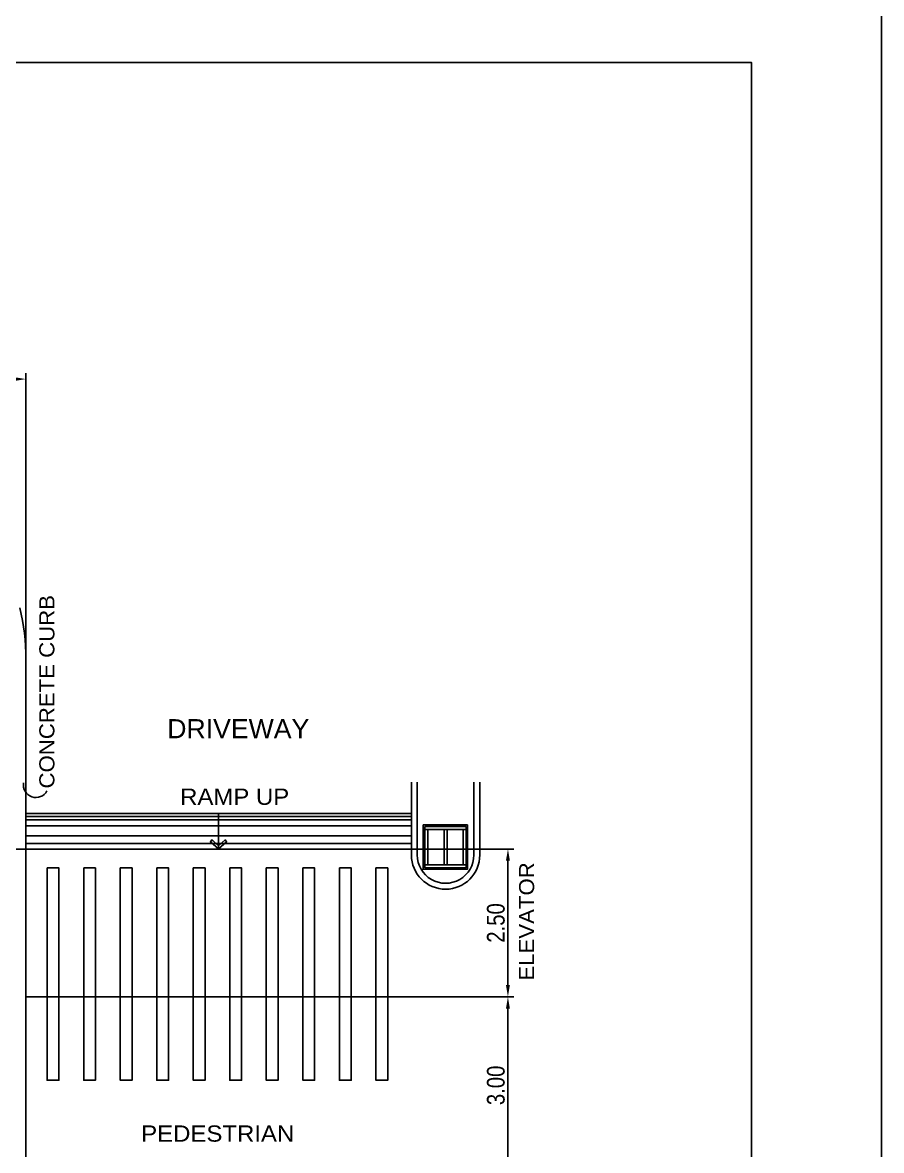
# Model space of a CAD drawing. Header units: millimetres. Extents: x 2148 to 2681, y 758 to 986.
# Drawn here: x 2362.11 to 2376.65, y 889.42 to 908.51 of the extents above; entities that cross this region are included whole.
import ezdxf

# ---------------------------------------------------------------- set-up
doc = ezdxf.new("R2010")
doc.units = ezdxf.units.MM
doc.linetypes.add('CENTER2', pattern=[28.575, 19.05, -3.175, 3.175, -3.175])
for name, color, linetype in [('A-Hatch', 253, 'Continuous'), ('cladding', 2, 'Continuous'), ('COL-IN', 2, 'Continuous'), ('D', 1, 'Continuous'), ('DIM', 20, 'Continuous'), ('FIXTURE', 1, 'Continuous'), ('HATCH', 8, 'Continuous'), ('S_GRID LINES', 252, 'Continuous'), ('TEXT', 6, 'Continuous'), ('wall', 4, 'Continuous')]:
    doc.layers.add(name, color=color, linetype=linetype)
doc.styles.add('ARIALNW', font='ARIALN.TTF')
doc.styles.add('MMTX$0$ESMX$0$X-OPTA1D', font='x-opta1d')
doc.styles.add('SWISS', font='swissl.ttf')
doc.dimstyles.new('DIM 100', dxfattribs={"dimtxt": 0.2, "dimasz": 0.2, "dimexe": 0.1, "dimexo": 0, "dimgap": 0.05, "dimtad": 1, "dimzin": 0, "dimdsep": 46, "dimtxsty": 'ARIALNW', "dimcen": 0.09, "dimclrd": 6, "dimclre": 6, "dimclrt": 13, "dimadec": 0, "dimazin": 0, "dimtfac": 1, "dimtofl": 0, "dimtmove": 2, "dimatfit": 3, "dimfxl": 1, "dimtolj": 1, "dimtzin": 0, "dimarcsym": 0})

# ---------------------------------------------------------------- blocks, each defined once
blk = doc.blocks.new('A$C1DB67A09')
at = {"layer": 'Defpoints', "ltscale": 0.5, "elevation": 0}
blk.add_lwpolyline([(7.292, -83.48), (108.892, -83.48), (108.892, -7.28), (7.292, -7.28)], close=True, dxfattribs=at)
at = {"layer": 'wall', "color": 16, "linetype": 'ByBlock', "ltscale": 1.5, "elevation": 0}
blk.add_lwpolyline([(9.492, -81.28), (106.692, -81.28), (106.692, -9.48), (9.492, -9.48)], close=True, dxfattribs=at)
blk = doc.blocks.new('*D2497')
at = {"layer": 'Defpoints', "color": 0, "transparency": 16777216}
for p in [(2362.166, 892.019, 0), (2370.327, 892.019), (2362.166, 889.021, 0)]:
    blk.add_point(p, dxfattribs=at)
at = {"layer": 'FIXTURE', "color": 6, "lineweight": -2, "transparency": 16777216}
for p, q in [((2362.166, 892.019), (2370.427, 892.019)), ((2370.327, 889.221), (2370.327, 891.819)), ((2362.166, 889.021), (2370.427, 889.021))]:
    blk.add_line(p, q, dxfattribs=at)
at = {"layer": 'FIXTURE', "color": 6, "transparency": 16777216}
for points in [[(2370.293, 891.819), (2370.36, 891.819), (2370.327, 892.019)], [(2370.293, 889.221), (2370.36, 889.221), (2370.327, 889.021)]]:
    blk.add_solid(points, dxfattribs=at)
at = {"layer": 'FIXTURE', "color": 13, "transparency": 16777216, "insert": (2370.123, 890.52), "char_height": 0.3, "attachment_point": 5, "rotation": 90, "style": 'ARIALNW'}
blk.add_mtext('\\A1;3.00', dxfattribs=at)
blk = doc.blocks.new('*D2499')
at = {"layer": 'Defpoints', "color": 0, "transparency": 16777216}
for p in [(2362.166, 894.522, 0), (2370.327, 894.522), (2362.166, 892.019, 0)]:
    blk.add_point(p, dxfattribs=at)
at = {"layer": 'FIXTURE', "color": 6, "lineweight": -2, "transparency": 16777216}
for p, q in [((2362.166, 894.522), (2370.427, 894.522)), ((2370.327, 892.219), (2370.327, 894.322)), ((2362.166, 892.019), (2370.427, 892.019))]:
    blk.add_line(p, q, dxfattribs=at)
at = {"layer": 'FIXTURE', "color": 6, "transparency": 16777216}
for points in [[(2370.293, 894.322), (2370.36, 894.322), (2370.327, 894.522)], [(2370.293, 892.219), (2370.36, 892.219), (2370.327, 892.019)]]:
    blk.add_solid(points, dxfattribs=at)
at = {"layer": 'FIXTURE', "color": 13, "transparency": 16777216, "insert": (2370.123, 893.27), "char_height": 0.3, "attachment_point": 5, "rotation": 90, "style": 'ARIALNW'}
blk.add_mtext('\\A1;2.50', dxfattribs=at)
blk = doc.blocks.new('*D2511')
at = {"layer": 'Defpoints', "color": 0, "transparency": 16777216}
for p in [(2362.166, 902.478), (2360.266, 901.317, 0), (2362.166, 897.786, 0)]:
    blk.add_point(p, dxfattribs=at)
at = {"layer": 'FIXTURE', "color": 6, "lineweight": -2, "transparency": 16777216}
for p, q in [((2360.266, 901.317), (2360.266, 902.578)), ((2362.166, 897.786), (2362.166, 902.578)), ((2360.466, 902.478), (2361.966, 902.478))]:
    blk.add_line(p, q, dxfattribs=at)
at = {"layer": 'FIXTURE', "color": 6, "transparency": 16777216}
for points in [[(2360.466, 902.511), (2360.466, 902.445), (2360.266, 902.478)], [(2361.966, 902.511), (2361.966, 902.445), (2362.166, 902.478)]]:
    blk.add_solid(points, dxfattribs=at)
at = {"layer": 'FIXTURE', "color": 13, "transparency": 16777216, "insert": (2361.216, 902.681), "char_height": 0.3, "attachment_point": 5, "style": 'ARIALNW'}
blk.add_mtext('\\A1;1.90', dxfattribs=at)

msp = doc.modelspace()

# ---------------------------------------------------------------- linework, layer by layer
at = {"layer": 'A-Hatch'}
for p, q in [((2362.1657992, 895.1243508, 0), (2368.6918188, 895.1243508, 0)), ((2362.1657992, 895.0735595, 0), (2368.6918188, 895.0735595, 0)), ((2362.1657992, 895.0175985, 0), (2368.6918188, 895.0175985, 0)), ((2362.1657992, 894.9119254, 0), (2368.6918188, 894.9119254, 0)), ((2362.1657992, 894.7456787, 0), (2368.6918188, 894.7456787, 0)), ((2362.1657992, 894.6163679, 0), (2368.6918188, 894.6163679, 0))]:
    msp.add_line(p, q, dxfattribs=at)
msp.add_arc((2362.3365538, 895.606675), 0.2125325, 170.15848129, 331.60218376, dxfattribs=at)
at = {"layer": 'cladding', "elevation": 0}
msp.add_lwpolyline([(2368.8911149, 894.928508), (2369.6411149, 894.928508), (2369.6411149, 894.178508), (2368.8911149, 894.178508)], close=True, dxfattribs=at)
at = {"layer": 'COL-IN'}
for p, q in [((2368.9211909, 894.903508, 0), (2369.6211909, 894.903508, 0)), ((2368.9211909, 894.203508, 0), (2368.9211909, 894.903508, 0)), ((2369.6211909, 894.903508, 0), (2369.6211909, 894.203508, 0)), ((2368.9211909, 894.853508, 0), (2369.6211909, 894.853508, 0)), ((2368.9711909, 894.253508, 0), (2368.9711909, 894.853508, 0)), ((2369.2461909, 894.253508, 0), (2369.2461909, 894.853508, 0)), ((2369.2961909, 894.253508, 0), (2369.2961909, 894.853508, 0)), ((2369.5711909, 894.853508, 0), (2369.5711909, 894.253508, 0)), ((2368.9211909, 894.253508, 0), (2369.6211909, 894.253508, 0)), ((2369.6211909, 894.203508, 0), (2368.9211909, 894.203508, 0))]:
    msp.add_line(p, q, dxfattribs=at)
at = {"layer": 'D', "ltscale": 0.5}
for p, q in [((2362.1657992, 897.7857149, 0), (2362.1657992, 875.4246956, 0)), ((2368.6918188, 895.6560473, 0), (2368.6918188, 894.4211428, 0)), ((2368.7918188, 895.6560473, 0), (2368.7918188, 894.4211428, 0)), ((2369.750563, 895.6560473, 0), (2369.750563, 894.4211428, 0)), ((2369.850563, 895.6560473, 0), (2369.850563, 894.4211428, 0))]:
    msp.add_line(p, q, dxfattribs=at)
for centre, radius, start, end in [((2358.6359118, 897.7684872, 0), 3.5299294, 359.52389707, 13.7455022), ((2369.2711909, 894.4211428, -0.0000001), 0.5793721, 179.99999997, 359.99999997), ((2369.2711909, 894.4211428, 0), 0.4793721, 179.99999996, 359.99999996)]:
    msp.add_arc(centre, radius, start, end, dxfattribs=at)
at = {"layer": 'HATCH', "linetype": 'ByBlock', "ltscale": 0.5, "elevation": 0}
msp.add_lwpolyline([(2365.428809, 895.1243508), (2365.428809, 894.5243508)], dxfattribs=at)
at = {"layer": 'HATCH', "color": 7, "linetype": 'ByBlock', "ltscale": 0.5, "elevation": 0}
for points in [[(2365.4255592, 894.5243508), (2365.2893522, 894.6432465), (2365.3140212, 894.6756714), (2365.4255592, 894.5743215)], [(2365.428809, 894.5243508), (2365.292602, 894.6432465), (2365.3172711, 894.6756714), (2365.428809, 894.5743215)], [(2365.4255592, 894.5243508), (2365.5617662, 894.6432465), (2365.5370971, 894.6756714), (2365.4255592, 894.5743215)], [(2365.428809, 894.5243508), (2365.565016, 894.6432465), (2365.5403469, 894.6756714), (2365.428809, 894.5743215)]]:
    msp.add_lwpolyline(points, dxfattribs=at)
at = {"layer": 'HATCH', "elevation": 0}
for points in [[(2362.5264461, 894.2008612), (2362.7263881, 894.2008612), (2362.7263881, 890.6058013), (2362.5264461, 890.6058013)], [(2363.1447745, 894.2008612), (2363.3447165, 894.2008612), (2363.3447165, 890.6058013), (2363.1447745, 890.6058013)], [(2363.7631028, 894.2008612), (2363.9630448, 894.2008612), (2363.9630448, 890.6058013), (2363.7631028, 890.6058013)], [(2364.3814312, 894.2008612), (2364.5813732, 894.2008612), (2364.5813732, 890.6058013), (2364.3814312, 890.6058013)], [(2364.9997596, 894.2008612), (2365.1997016, 894.2008612), (2365.1997016, 890.6058013), (2364.9997596, 890.6058013)], [(2365.618088, 894.2008612), (2365.81803, 894.2008612), (2365.81803, 890.6058013), (2365.618088, 890.6058013)], [(2366.2364163, 894.2008612), (2366.4363583, 894.2008612), (2366.4363583, 890.6058013), (2366.2364163, 890.6058013)], [(2366.8547447, 894.2008612), (2367.0546867, 894.2008612), (2367.0546867, 890.6058013), (2366.8547447, 890.6058013)], [(2367.4730731, 894.2008612), (2367.6730151, 894.2008612), (2367.6730151, 890.6058013), (2367.4730731, 890.6058013)], [(2368.0914015, 894.2008612), (2368.2913435, 894.2008612), (2368.2913435, 890.6058013), (2368.0914015, 890.6058013)]]:
    msp.add_lwpolyline(points, close=True, dxfattribs=at)
at = {"layer": 'S_GRID LINES', "linetype": 'CENTER2', "ltscale": 0.2}
msp.add_line((2365.1483754, 894.5217363, 0), (2343.5809635, 894.5217363, 0), dxfattribs=at)

# ---------------------------------------------------------------- block references
at = {"layer": 'DIM', "color": 8}
for p in [(2267.758248, 917.3189005), (2369.358248, 917.3189005)]:
    msp.add_blockref('A$C1DB67A09', p, dxfattribs=at)

# ---------------------------------------------------------------- texts
at = {"color": 2, "style": 'MMTX$0$ESMX$0$X-OPTA1D', "width": 1.1}
for s, p in [('CONCRETE CURB', (2362.6487201, 895.5466007, 0)), ('ELEVATOR', (2370.7707291, 892.2935173, 0))]:
    msp.add_text(s, height=0.25536, rotation=90, dxfattribs=at).set_placement(p)
at = {"color": 2, "style": 'MMTX$0$ESMX$0$X-OPTA1D', "text_generation_flag": 6, "width": 1.1}
for s, p in [('RAMP UP', (2364.7772066, 895.2694198, 0)), ('PEDESTRIAN ', (2364.1184338, 889.5665012, 0))]:
    msp.add_text(s, height=0.275625, rotation=180, dxfattribs=at).set_placement(p)
at = {"layer": 'TEXT', "style": 'SWISS', "text_generation_flag": 6}
msp.add_text('DRIVEWAY', height=0.32275341, rotation=180, dxfattribs=at).set_placement((2364.5593403, 896.3977096, 0))

# ---------------------------------------------------------------- dimensions: what is measured, and where the dimension line sits
at = {"layer": 'FIXTURE'}
dim = msp.add_linear_dim(base=(2362.1657992, 902.4778375), p1=(2360.2661149, 901.3169651, 0), p2=(2362.1657992, 897.7857149, 0), dimstyle='DIM 100', override={"dimtxt": 0.3}, dxfattribs=at)
dim.commit()
dim.dimension.update_dxf_attribs({"geometry": '*D2511', "text_midpoint": (2361.215957, 902.6810094)})
for base, p1, p2, picture, middle in [((2370.3266141, 894.5217363), (2362.1657992, 892.0191961, 0), (2362.1657992, 894.5217363, 0), '*D2499', (2370.1234422, 893.2704662)), ((2370.3266141, 892.0191961), (2362.1657992, 889.020938, 0), (2362.1657992, 892.0191961, 0), '*D2497', (2370.1234422, 890.5200671))]:
    dim = msp.add_linear_dim(base=base, p1=p1, p2=p2, angle=90, dimstyle='DIM 100', override={"dimtxt": 0.3}, dxfattribs=at)
    dim.commit()
    dim.dimension.update_dxf_attribs({"geometry": picture, "text_midpoint": middle})

doc.saveas('drawing.dxf')
